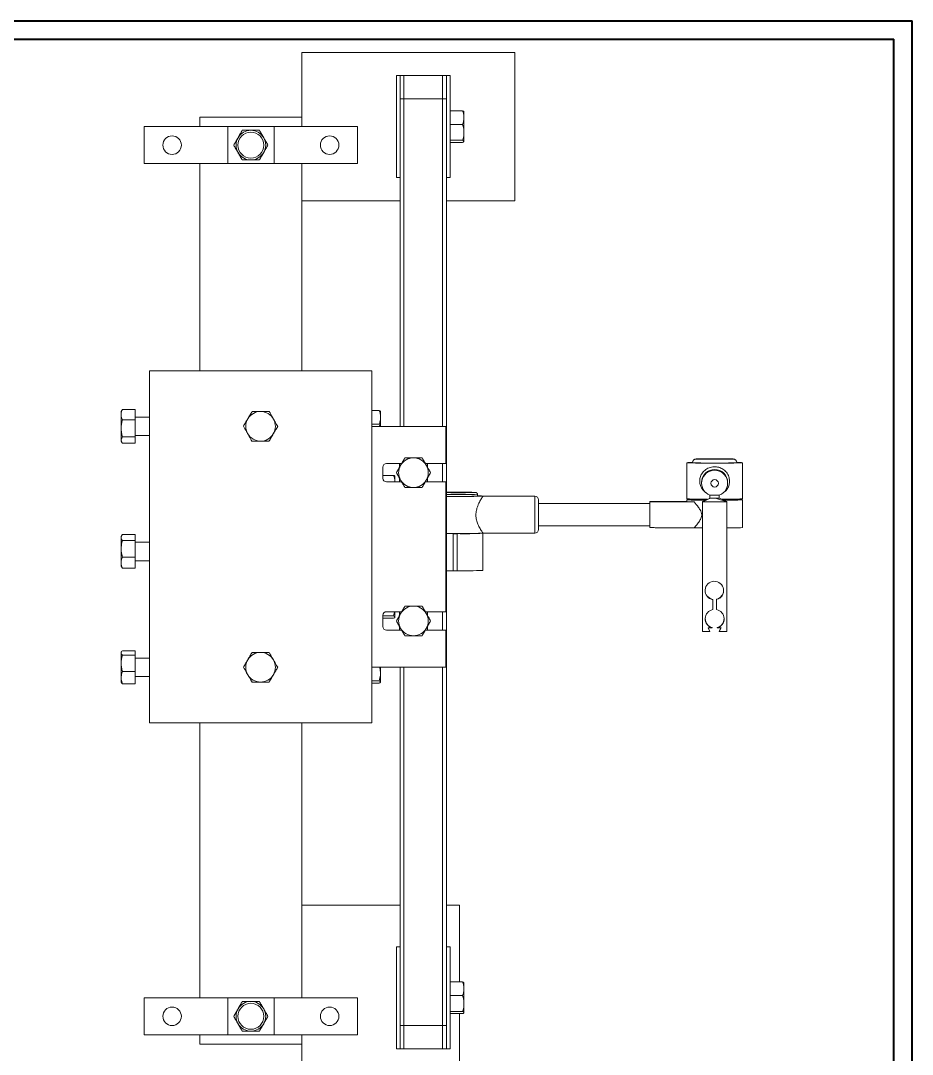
# Model space of a CAD drawing. Header units: millimetres. Extents: x 0 to 119, y 0 to 84.
# Drawn here: x 70.8 to 118.9, y 28.4 to 84.1 of the extents above; entities that cross this region are included whole.
import ezdxf

# ---------------------------------------------------------------- set-up
doc = ezdxf.new("R2010")
doc.units = ezdxf.units.MM

msp = doc.modelspace()

# ---------------------------------------------------------------- linework, layer by layer
at = {"color": 7, "linetype": 'Continuous', "lineweight": 40}
for p, q in [((0.008, 84.121), (118.908, 84.121)), ((118.908, 0.021), (118.908, 84.121)), ((2.508, 83.121), (117.908, 83.121)), ((117.908, 1.021), (117.908, 83.121))]:
    msp.add_line(p, q, dxfattribs=at)
at = {"color": 7, "linetype": 'Continuous', "lineweight": 15}
for p, q in [((85.965, 78.407), (85.965, 82.407)), ((97.465, 82.407), (85.965, 82.407)), ((97.465, 74.407), (97.465, 82.407)), ((91.065, 75.657), (91.065, 81.157)), ((91.265, 81.157), (91.065, 81.157)), ((91.265, 79.907), (91.265, 81.157)), ((91.465, 81.157), (91.265, 81.157)), ((93.565, 81.157), (91.465, 81.157)), ((93.765, 81.157), (93.565, 81.157)), ((93.965, 81.157), (93.765, 81.157)), ((93.765, 79.907), (93.765, 81.157)), ((93.965, 75.657), (93.965, 81.157)), ((91.265, 79.907), (91.265, 62.236)), ((91.265, 79.907), (91.465, 79.907)), ((91.465, 79.907), (93.565, 79.907)), ((93.565, 79.907), (93.765, 79.907)), ((93.765, 79.907), (93.765, 29.907)), ((93.965, 79.261), (94.643, 79.261)), ((94.715, 78.894), (94.715, 79.207)), ((80.465, 78.907), (85.965, 78.907)), ((80.465, 78.407), (80.465, 78.907)), ((85.965, 78.907), (85.965, 78.407)), ((94.715, 78.894), (94.715, 78.101)), ((77.465, 78.407), (77.465, 76.407)), ((77.465, 78.407), (81.965, 78.407)), ((81.965, 78.407), (81.965, 76.407)), ((81.965, 78.407), (84.465, 78.407)), ((84.465, 78.407), (84.465, 76.407)), ((84.465, 78.407), (88.965, 78.407)), ((88.965, 78.407), (88.965, 76.407)), ((93.965, 78.528), (94.643, 78.528)), ((94.715, 78.101), (94.715, 77.614)), ((93.965, 77.674), (94.643, 77.674)), ((93.965, 77.553), (94.643, 77.553)), ((77.465, 76.407), (81.965, 76.407)), ((80.465, 65.236), (80.465, 76.407)), ((81.965, 76.407), (84.465, 76.407)), ((84.465, 76.407), (88.965, 76.407)), ((85.965, 74.407), (85.965, 76.407)), ((85.965, 76.407), (85.965, 65.236)), ((91.265, 75.657), (91.065, 75.657)), ((93.965, 75.657), (93.765, 75.657)), ((91.265, 74.407), (85.965, 74.407)), ((97.465, 74.407), (93.765, 74.407)), ((77.74, 46.236), (77.74, 65.236)), ((77.74, 65.236), (89.74, 65.236)), ((89.74, 65.236), (89.74, 62.236)), ((76.251, 63.099), (76.215, 63.036)), ((76.215, 62.866), (76.215, 63.036)), ((76.286, 63.151), (76.258, 63.097)), ((76.965, 63.151), (76.286, 63.151)), ((76.965, 62.582), (76.965, 63.151)), ((89.74, 63.09), (90.143, 63.09)), ((90.215, 62.724), (90.215, 63.036)), ((76.215, 62.124), (76.215, 62.866)), ((76.965, 62.582), (76.286, 62.582)), ((77.74, 62.736), (76.965, 62.736)), ((76.965, 61.667), (76.965, 62.582)), ((90.215, 62.724), (90.215, 62.236)), ((76.215, 61.494), (76.215, 62.124)), ((89.74, 62.358), (90.143, 62.358)), ((89.74, 62.236), (89.74, 49.236)), ((89.74, 62.236), (93.74, 62.236)), ((93.74, 62.236), (93.74, 60.236)), ((76.215, 61.436), (76.215, 61.494)), ((76.215, 61.436), (76.251, 61.374)), ((76.965, 61.667), (76.286, 61.667)), ((76.965, 61.736), (77.74, 61.736)), ((76.965, 61.322), (76.965, 61.667)), ((76.965, 61.322), (76.286, 61.322)), ((90.54, 60.236), (91.355, 60.236)), ((91.24, 60.037), (91.24, 60.236)), ((92.625, 60.236), (93.74, 60.236)), ((92.74, 60.236), (92.74, 60.037)), ((106.74, 60.272), (106.74, 58.322)), ((109.74, 58.322), (109.74, 60.272)), ((90.34, 59.436), (90.34, 60.036)), ((90.34, 59.59), (90.918, 59.59)), ((91.355, 59.236), (90.54, 59.236)), ((90.99, 59.224), (90.99, 59.536)), ((91.24, 59.236), (91.24, 59.435)), ((93.74, 59.236), (92.625, 59.236)), ((92.74, 59.435), (92.74, 59.236)), ((93.74, 59.236), (93.74, 52.236)), ((107.54, 59.211), (107.54, 59.167)), ((108.94, 59.167), (108.94, 59.211)), ((95.44, 58.472), (95.44, 58.572)), ((98.54, 58.473), (95.74, 58.473)), ((98.74, 58.273), (98.74, 57.462)), ((104.74, 58.073), (98.74, 58.073)), ((104.797, 58.172), (104.74, 58.159)), ((104.74, 58.172), (104.74, 56.773)), ((106.74, 58.272), (106.74, 58.172)), ((106.84, 58.315), (106.84, 58.272)), ((107.59, 58.159), (107.996, 58.367)), ((107.59, 58.176), (107.664, 58.201)), ((107.59, 58.176), (107.59, 58.159)), ((107.59, 58.159), (108.89, 58.159)), ((107.59, 51.159), (107.59, 58.159)), ((107.99, 58.514), (107.99, 58.366)), ((108.89, 58.159), (108.295, 58.364)), ((108.49, 58.366), (108.49, 58.514)), ((108.89, 58.176), (108.755, 58.24)), ((108.89, 58.159), (108.89, 58.176)), ((108.89, 51.159), (108.89, 58.159)), ((109.64, 58.272), (109.64, 58.315)), ((109.74, 56.773), (109.74, 58.272)), ((98.74, 57.462), (98.74, 56.673)), ((76.244, 56.338), (76.215, 56.286)), ((76.965, 56.396), (76.286, 56.396)), ((76.965, 56.082), (76.965, 56.396)), ((94.34, 56.445), (94.14, 56.445)), ((94.14, 56.445), (94.14, 54.445)), ((94.34, 56.445), (94.34, 54.445)), ((95.74, 56.473), (98.54, 56.473)), ((95.74, 56.473), (95.74, 56.464)), ((95.74, 54.465), (95.74, 56.464)), ((98.74, 56.873), (104.74, 56.873)), ((104.74, 56.784), (104.789, 56.772)), ((76.215, 56.239), (76.215, 56.286)), ((76.215, 55.627), (76.215, 56.239)), ((76.965, 56.082), (76.286, 56.082)), ((76.965, 55.173), (76.965, 56.082)), ((77.74, 55.986), (76.965, 55.986)), ((76.215, 54.875), (76.215, 55.627)), ((76.215, 54.686), (76.215, 54.875)), ((76.215, 54.686), (76.244, 54.635)), ((76.965, 55.173), (76.286, 55.173)), ((76.965, 54.577), (76.965, 55.173)), ((76.965, 54.986), (77.74, 54.986)), ((76.246, 54.636), (76.286, 54.577)), ((76.965, 54.577), (76.286, 54.577)), ((94.34, 54.445), (94.14, 54.445)), ((108.14, 52.883), (108.14, 52.901)), ((108.14, 52.349), (108.14, 52.883)), ((108.344, 52.891), (108.344, 52.909)), ((108.344, 52.891), (108.344, 52.349)), ((90.34, 51.436), (90.34, 52.036)), ((90.34, 52.004), (90.918, 52.004)), ((90.34, 51.883), (90.918, 51.883)), ((90.54, 52.236), (91.355, 52.236)), ((90.967, 52.236), (90.918, 52.004)), ((90.99, 52.236), (90.99, 51.943)), ((91.24, 52.037), (91.24, 52.236)), ((92.625, 52.236), (93.74, 52.236)), ((92.74, 52.236), (92.74, 52.037)), ((91.24, 51.236), (91.24, 51.435)), ((92.74, 51.435), (92.74, 51.236)), ((107.89, 51.359), (107.99, 51.159)), ((108.101, 51.359), (107.89, 51.359)), ((107.99, 51.177), (107.899, 51.359)), ((108.101, 51.359), (108.101, 51.377)), ((108.382, 51.377), (108.382, 51.359)), ((108.59, 51.359), (108.382, 51.359)), ((108.49, 51.159), (108.59, 51.359)), ((108.581, 51.359), (108.49, 51.177)), ((91.355, 51.236), (90.54, 51.236)), ((93.74, 51.236), (92.625, 51.236)), ((93.74, 51.236), (93.74, 49.236)), ((107.99, 51.159), (107.59, 51.159)), ((107.99, 51.159), (107.99, 51.177)), ((108.49, 51.177), (108.49, 51.159)), ((108.89, 51.159), (108.49, 51.159)), ((76.231, 50.065), (76.215, 50.036)), ((76.215, 50.01), (76.215, 50.036)), ((76.215, 49.446), (76.215, 50.01)), ((76.965, 50.128), (76.286, 50.128)), ((76.965, 49.892), (76.286, 49.892)), ((76.965, 49.892), (76.965, 50.128)), ((76.965, 49.001), (76.965, 49.892)), ((77.74, 49.736), (76.965, 49.736)), ((76.215, 48.673), (76.215, 49.446)), ((89.74, 49.236), (93.74, 49.236)), ((89.74, 49.236), (89.74, 46.236)), ((90.175, 49.236), (90.215, 48.931)), ((90.215, 49.236), (90.215, 48.931)), ((91.265, 49.236), (91.265, 29.907)), ((76.215, 48.436), (76.215, 48.673)), ((76.965, 49.001), (76.286, 49.001)), ((76.965, 48.345), (76.965, 49.001)), ((76.965, 48.736), (77.74, 48.736)), ((90.215, 48.931), (90.215, 48.443)), ((76.215, 48.436), (76.231, 48.408)), ((76.965, 48.345), (76.286, 48.345)), ((89.74, 48.504), (90.143, 48.504)), ((89.74, 48.383), (90.143, 48.383)), ((89.74, 46.236), (77.74, 46.236)), ((80.465, 31.407), (80.465, 46.236)), ((85.965, 46.236), (85.965, 31.407)), ((85.965, 31.407), (85.965, 36.407)), ((85.965, 36.407), (91.265, 36.407)), ((93.765, 36.407), (94.465, 36.407)), ((94.465, 36.407), (94.465, 32.261)), ((91.065, 28.657), (91.065, 34.157)), ((91.265, 34.157), (91.065, 34.157)), ((93.965, 34.157), (93.765, 34.157)), ((93.965, 28.657), (93.965, 34.157)), ((93.965, 32.261), (94.643, 32.261)), ((94.715, 31.894), (94.715, 32.207)), ((94.715, 31.894), (94.715, 31.101)), ((77.465, 31.407), (77.465, 29.407)), ((77.465, 31.407), (81.965, 31.407)), ((81.965, 31.407), (81.965, 29.407)), ((81.965, 31.407), (84.465, 31.407)), ((84.465, 31.407), (84.465, 29.407)), ((84.465, 31.407), (88.965, 31.407)), ((88.965, 31.407), (88.965, 29.407)), ((93.965, 31.528), (94.643, 31.528)), ((93.965, 30.674), (94.643, 30.674)), ((94.715, 31.101), (94.715, 30.614)), ((93.965, 30.553), (94.643, 30.553)), ((94.465, 30.553), (94.465, 26.407)), ((91.265, 29.907), (91.465, 29.907)), ((91.265, 28.657), (91.265, 29.907)), ((91.465, 29.907), (93.565, 29.907)), ((93.565, 29.907), (93.765, 29.907)), ((93.765, 28.657), (93.765, 29.907)), ((77.465, 29.407), (81.965, 29.407)), ((80.465, 28.907), (80.465, 29.407)), ((81.965, 29.407), (84.465, 29.407)), ((84.465, 29.407), (88.965, 29.407)), ((85.965, 26.407), (85.965, 29.407)), ((85.965, 29.407), (85.965, 28.907)), ((85.965, 28.907), (80.465, 28.907)), ((91.265, 28.657), (91.065, 28.657)), ((91.465, 28.657), (91.265, 28.657)), ((93.565, 28.657), (91.465, 28.657)), ((93.765, 28.657), (93.565, 28.657)), ((93.965, 28.657), (93.765, 28.657))]:
    msp.add_line(p, q, dxfattribs=at)
at = {"color": 8, "linetype": 'Continuous', "lineweight": 15}
for p, q in [((91.465, 79.907), (91.465, 81.157)), ((93.565, 79.907), (93.565, 81.157)), ((91.465, 79.907), (91.465, 62.236)), ((93.565, 79.907), (93.565, 62.236)), ((93.565, 60.236), (93.565, 59.236)), ((98.54, 57.459), (98.54, 58.473)), ((98.54, 56.473), (98.54, 57.459)), ((93.565, 52.236), (93.565, 51.236)), ((91.465, 49.236), (91.465, 29.907)), ((93.565, 49.236), (93.565, 29.907)), ((91.465, 28.657), (91.465, 29.907)), ((93.565, 28.657), (93.565, 29.907))]:
    msp.add_line(p, q, dxfattribs=at)
at = {"color": 7, "linetype": 'Continuous', "lineweight": 15, "flags": 128}
for points in [[(107.03, 60.284), (106.981, 60.283), (106.871, 60.281), (106.793, 60.278), (106.75, 60.275), (106.741, 60.271), (106.767, 60.268), (106.828, 60.265), (106.922, 60.262), (107.047, 60.26), (107.199, 60.257), (107.377, 60.255), (107.574, 60.254), (107.787, 60.253), (108.011, 60.252), (108.24, 60.252)], [(108.24, 60.252), (108.469, 60.252), (108.692, 60.253), (108.905, 60.254), (109.103, 60.255), (109.28, 60.257), (109.433, 60.26), (109.557, 60.262), (109.651, 60.265), (109.712, 60.268), (109.739, 60.271), (109.73, 60.275), (109.686, 60.278), (109.608, 60.281), (109.499, 60.283), (109.447, 60.284)], [(107.762, 58.253), (107.679, 58.253), (107.473, 58.255), (107.285, 58.257), (107.12, 58.259), (106.981, 58.261), (106.871, 58.264), (106.793, 58.267), (106.75, 58.27), (106.741, 58.273), (106.767, 58.276), (106.828, 58.279), (106.84, 58.28)], [(107.99, 58.367), (107.99, 58.367), (107.996, 58.367)], [(109.64, 58.28), (109.651, 58.279), (109.712, 58.276), (109.739, 58.273), (109.73, 58.27), (109.686, 58.267), (109.608, 58.264), (109.499, 58.261), (109.359, 58.259), (109.194, 58.257), (109.006, 58.255), (108.8, 58.253), (108.727, 58.253)], [(94.14, 56.445), (93.897, 56.446), (93.765, 56.446)], [(94.14, 54.445), (93.897, 54.446), (93.765, 54.446)]]:
    msp.add_lwpolyline(points, dxfattribs=at)
at = {"color": 8, "linetype": 'Continuous', "lineweight": 15, "flags": 128}
for points in [[(107.248, 60.474), (107.241, 60.472), (107.241, 60.472)], [(109.237, 60.471), (109.239, 60.472), (109.229, 60.474), (109.228, 60.474)], [(95.339, 58.672), (95.339, 58.673), (95.336, 58.674)]]:
    msp.add_lwpolyline(points, dxfattribs=at)
at = {"color": 7, "linetype": 'Continuous', "lineweight": 15}
for centre, radius in [((83.215, 77.407), 0.7), ((78.965, 77.407), 0.5), ((87.465, 77.407), 0.5), ((108.24, 59.161), 0.2), ((78.965, 30.407), 0.5), ((83.215, 30.407), 0.7), ((87.465, 30.407), 0.5)]:
    msp.add_circle(centre, radius, dxfattribs=at)
for centre, radius, start, end in [((83.215, 77.407), 0.8, 90, 150), ((83.215, 77.407), 0.8, 30, 90), ((83.215, 77.407), 0.8, 150, 210), ((83.215, 77.407), 0.8, 330, 30), ((83.215, 77.407), 0.8, 210, 270), ((83.215, 77.407), 0.8, 270, 330), ((83.74, 62.236), 0.8, 89.2691, 149.2691), ((83.74, 62.236), 0.8, 29.2691, 89.2691), ((83.74, 62.236), 0.8, 149.2691, 209.2691), ((83.74, 62.236), 0.8, 329.2691, 29.2691), ((83.74, 62.236), 0.8, 209.2691, 269.2691), ((83.74, 62.236), 0.8, 269.2691, 329.2691), ((90.54, 60.036), 0.2, 90, 180), ((91.99, 59.736), 0.8, 90, 150), ((91.99, 59.736), 0.8, 30, 90), ((107.952, 83.112), 22.858, 267.7124, 270.7209), ((108.006, 80.98), 20.523, 267.8626, 270.6511), ((108.243, 25.661), 34.828, 88.3794, 91.6371), ((108.47, 81.59), 21.133, 269.3766, 272.0812), ((108.552, 81.31), 21.056, 269.1503, 272.4163), ((91.99, 59.736), 0.8, 150, 210), ((91.99, 59.736), 0.8, 330, 30), ((108.24, 59.211), 0.7, 89.9969, 179.9977), ((108.24, 59.168), 0.7, 290.9257, 249.0743), ((108.24, 59.211), 0.7, 0.0031, 90.0023), ((90.54, 59.436), 0.2, 180, 270), ((91.99, 59.736), 0.8, 210, 270), ((91.99, 59.736), 0.8, 270, 330), ((94.255, 21.248), 37.441, 88.3445, 90.7501), ((94.228, 131.34), 72.683, 269.63492, 270.00937), ((94.53, 78.092), 19.437, 269.1443, 272.3867), ((94.362, 98.063), 39.615, 269.1359, 271.9928), ((94.229, 138.812), 80.356, 269.66901, 270.0077), ((94.552, 79.509), 21.055, 269.1502, 272.4164), ((95.435, 54.698), 3.787, 85.379, 89.9234), ((98.54, 58.273), 0.2, 0, 90), ((107.626, 76.765), 18.464, 267.247, 270.7231), ((107.077, 62.157), 3.999, 265.1667, 270.7974), ((107.598, 73.448), 15.195, 267.1392, 270.6323), ((108.22, 66.989), 8.626, 268.5125, 270.4986), ((108.854, 76.733), 18.432, 269.2801, 272.7537), ((108.915, 71.851), 13.598, 269.195, 273.053), ((94.354, 96.898), 40.449, 269.1653, 271.9633), ((94.704, 81.007), 24.564, 269.1502, 272.4164), ((98.54, 56.673), 0.2, 270, 0), ((107.946, 114.34), 57.587, 269.19, 269.64512), ((109.054, 68.755), 12.002, 269.2159, 273.2755), ((94.704, 79.007), 24.564, 269.1502, 272.4164), ((108.224, 53.376), 0.5, 283.8867, 260.3279), ((108.224, 53.394), 0.5, 180.0018, 260.3319), ((108.224, 53.394), 0.5, 283.8833, 359.998), ((91.99, 51.736), 0.8, 90, 150), ((91.99, 51.736), 0.8, 30, 90), ((90.54, 52.036), 0.2, 90, 180), ((91.99, 51.736), 0.8, 150, 210), ((91.99, 51.736), 0.8, 330, 30), ((108.242, 51.849), 0.51, 101.5326, 253.9871), ((108.242, 51.867), 0.51, 180.0015, 253.9867), ((108.242, 51.849), 0.51, 286.0129, 78.4674), ((108.242, 51.867), 0.51, 286.0135, 359.9982), ((90.54, 51.436), 0.2, 180, 270), ((91.99, 51.736), 0.8, 210, 270), ((91.99, 51.736), 0.8, 270, 330), ((83.74, 49.236), 0.8, 150, 210), ((83.74, 49.236), 0.8, 90, 150), ((83.74, 49.236), 0.8, 30, 90), ((83.74, 49.236), 0.8, 330, 30), ((83.74, 49.236), 0.8, 210, 270), ((83.74, 49.236), 0.8, 270, 330), ((83.215, 30.407), 0.8, 150, 210), ((83.215, 30.407), 0.8, 90, 150), ((83.215, 30.407), 0.8, 30, 90), ((83.215, 30.407), 0.8, 330, 30), ((83.215, 30.407), 0.8, 210, 270), ((83.215, 30.407), 0.8, 270, 330)]:
    msp.add_arc(centre, radius, start, end, dxfattribs=at)
at = {"color": 8, "linetype": 'Continuous', "lineweight": 15}
for centre, radius, start, end in [((94.229, 138.912), 80.356, 269.66901, 270.0077), ((94.527, 81.429), 22.875, 269.2798, 272.2861)]:
    msp.add_arc(centre, radius, start, end, dxfattribs=at)
at = {"color": 7, "linetype": 'Continuous', "lineweight": 15}
for points, knots in [([(94.643, 79.261), (94.663, 79.201), (94.704, 79.081), (94.711, 78.957), (94.715, 78.894)], [0, 0, 0, 0, 0.495458, 1, 1, 1, 1]), ([(94.715, 79.2), (94.715, 79.201), (94.714, 79.212), (94.698, 79.233), (94.662, 79.251), (94.643, 79.261)], [0, 0, 0, 0, 0.070086, 0.530782, 1, 1, 1, 1]), ([(94.715, 78.894), (94.715, 78.886), (94.714, 78.82), (94.698, 78.696), (94.662, 78.585), (94.643, 78.528)], [0, 0, 0, 0, 0.070086, 0.530782, 1, 1, 1, 1]), ([(82.753, 78.207), (82.715, 78.142), (82.64, 78.011), (82.561, 77.875), (82.522, 77.807)], [0, 0, 0, 0, 0.495458, 1, 1, 1, 1]), ([(83.215, 78.207), (83.173, 78.207), (83.016, 78.207), (82.864, 78.207), (82.753, 78.207)], [0, 0, 0, 0, 0.268631, 1, 1, 1, 1]), ([(83.677, 78.207), (83.638, 78.207), (83.487, 78.207), (83.331, 78.207), (83.215, 78.207)], [0, 0, 0, 0, 0.2575476, 1, 1, 1, 1]), ([(83.908, 77.807), (83.902, 77.816), (83.861, 77.888), (83.782, 78.024), (83.712, 78.145), (83.677, 78.207)], [0, 0, 0, 0, 0.070086, 0.530782, 1, 1, 1, 1]), ([(94.643, 78.528), (94.654, 78.492), (94.696, 78.353), (94.707, 78.209), (94.715, 78.101)], [0, 0, 0, 0, 0.257548, 1, 1, 1, 1]), ([(94.715, 78.101), (94.714, 78.063), (94.71, 77.918), (94.671, 77.777), (94.643, 77.674)], [0, 0, 0, 0, 0.268631, 1, 1, 1, 1]), ([(82.522, 77.807), (82.516, 77.797), (82.475, 77.726), (82.397, 77.59), (82.326, 77.468), (82.291, 77.407)], [0, 0, 0, 0, 0.070086, 0.530782, 1, 1, 1, 1]), ([(84.138, 77.407), (84.101, 77.472), (84.025, 77.603), (83.947, 77.738), (83.908, 77.807)], [0, 0, 0, 0, 0.495458, 1, 1, 1, 1]), ([(94.643, 77.674), (94.663, 77.665), (94.704, 77.645), (94.711, 77.624), (94.715, 77.614)], [0, 0, 0, 0, 0.495458, 1, 1, 1, 1]), ([(94.715, 77.614), (94.715, 77.612), (94.714, 77.601), (94.698, 77.581), (94.662, 77.562), (94.643, 77.553)], [0, 0, 0, 0, 0.070086, 0.530782, 1, 1, 1, 1]), ([(82.291, 77.407), (82.328, 77.342), (82.404, 77.211), (82.482, 77.075), (82.522, 77.007)], [0, 0, 0, 0, 0.495458, 1, 1, 1, 1]), ([(82.522, 77.007), (82.527, 76.997), (82.569, 76.926), (82.647, 76.79), (82.717, 76.668), (82.753, 76.607)], [0, 0, 0, 0, 0.070086, 0.530782, 1, 1, 1, 1]), ([(83.677, 76.607), (83.714, 76.672), (83.79, 76.803), (83.868, 76.938), (83.908, 77.007)], [0, 0, 0, 0, 0.495458, 1, 1, 1, 1]), ([(83.908, 77.007), (83.913, 77.016), (83.954, 77.088), (84.033, 77.224), (84.103, 77.345), (84.138, 77.407)], [0, 0, 0, 0, 0.070086, 0.530782, 1, 1, 1, 1]), ([(82.753, 76.607), (82.864, 76.607), (83.016, 76.607), (83.173, 76.607), (83.215, 76.607)], [0, 0, 0, 0, 0.7313694, 1, 1, 1, 1]), ([(83.215, 76.607), (83.331, 76.607), (83.487, 76.607), (83.638, 76.607), (83.677, 76.607)], [0, 0, 0, 0, 0.742452, 1, 1, 1, 1]), ([(76.215, 62.866), (76.215, 62.873), (76.215, 62.924), (76.231, 63.021), (76.268, 63.107), (76.286, 63.151)], [0, 0, 0, 0, 0.070086, 0.530782, 1, 1, 1, 1]), ([(83.288, 63.042), (83.25, 62.978), (83.172, 62.848), (83.092, 62.713), (83.052, 62.645)], [0, 0, 0, 0, 0.495458, 1, 1, 1, 1]), ([(83.75, 63.036), (83.739, 63.036), (83.656, 63.038), (83.5, 63.04), (83.359, 63.041), (83.288, 63.042)], [0, 0, 0, 0, 0.070086, 0.530782, 1, 1, 1, 1]), ([(84.212, 63.03), (84.137, 63.031), (83.985, 63.033), (83.829, 63.035), (83.75, 63.036)], [0, 0, 0, 0, 0.495458, 1, 1, 1, 1]), ([(84.438, 62.628), (84.417, 62.664), (84.341, 62.801), (84.266, 62.933), (84.212, 63.03)], [0, 0, 0, 0, 0.268631, 1, 1, 1, 1]), ([(90.143, 63.09), (90.163, 63.031), (90.204, 62.911), (90.211, 62.787), (90.215, 62.724)], [0, 0, 0, 0, 0.495458, 1, 1, 1, 1]), ([(90.215, 63.029), (90.215, 63.031), (90.214, 63.042), (90.198, 63.062), (90.162, 63.081), (90.143, 63.09)], [0, 0, 0, 0, 0.070086, 0.530782, 1, 1, 1, 1]), ([(76.286, 62.582), (76.266, 62.628), (76.226, 62.721), (76.218, 62.818), (76.215, 62.866)], [0, 0, 0, 0, 0.495458, 1, 1, 1, 1]), ([(76.215, 62.124), (76.215, 62.135), (76.215, 62.217), (76.231, 62.372), (76.268, 62.511), (76.286, 62.582)], [0, 0, 0, 0, 0.070086, 0.530782, 1, 1, 1, 1]), ([(83.052, 62.645), (83.046, 62.636), (83.004, 62.565), (82.924, 62.43), (82.852, 62.309), (82.816, 62.248)], [0, 0, 0, 0, 0.070086, 0.530782, 1, 1, 1, 1]), ([(84.663, 62.225), (84.644, 62.258), (84.571, 62.39), (84.494, 62.526), (84.438, 62.628)], [0, 0, 0, 0, 0.2575476, 1, 1, 1, 1]), ([(90.215, 62.724), (90.215, 62.715), (90.214, 62.65), (90.198, 62.526), (90.162, 62.414), (90.143, 62.358)], [0, 0, 0, 0, 0.070086, 0.530782, 1, 1, 1, 1]), ([(76.286, 61.667), (76.266, 61.741), (76.226, 61.891), (76.218, 62.046), (76.215, 62.124)], [0, 0, 0, 0, 0.495458, 1, 1, 1, 1]), ([(82.816, 62.248), (82.87, 62.151), (82.945, 62.018), (83.021, 61.882), (83.042, 61.845)], [0, 0, 0, 0, 0.731369, 1, 1, 1, 1]), ([(84.427, 61.828), (84.433, 61.837), (84.475, 61.908), (84.555, 62.043), (84.627, 62.164), (84.663, 62.225)], [0, 0, 0, 0, 0.070086, 0.530782, 1, 1, 1, 1]), ([(90.143, 62.358), (90.156, 62.322), (90.17, 62.282), (90.175, 62.241), (90.175, 62.236)], [0, 0, 0, 0, 0.891044, 1, 1, 1, 1]), ([(76.215, 61.494), (76.216, 61.51), (76.22, 61.568), (76.258, 61.625), (76.286, 61.667)], [0, 0, 0, 0, 0.268631, 1, 1, 1, 1]), ([(76.286, 61.322), (76.275, 61.336), (76.233, 61.393), (76.223, 61.451), (76.215, 61.494)], [0, 0, 0, 0, 0.2575476, 1, 1, 1, 1]), ([(83.042, 61.845), (83.099, 61.744), (83.175, 61.608), (83.249, 61.476), (83.268, 61.442)], [0, 0, 0, 0, 0.742452, 1, 1, 1, 1]), ([(83.268, 61.442), (83.343, 61.441), (83.494, 61.439), (83.651, 61.437), (83.729, 61.436)], [0, 0, 0, 0, 0.495458, 1, 1, 1, 1]), ([(83.729, 61.436), (83.74, 61.436), (83.823, 61.435), (83.98, 61.433), (84.12, 61.431), (84.191, 61.431)], [0, 0, 0, 0, 0.070086, 0.530782, 1, 1, 1, 1]), ([(84.191, 61.431), (84.23, 61.495), (84.307, 61.625), (84.387, 61.76), (84.427, 61.828)], [0, 0, 0, 0, 0.495458, 1, 1, 1, 1]), ([(91.528, 60.536), (91.49, 60.471), (91.415, 60.34), (91.336, 60.205), (91.297, 60.136)], [0, 0, 0, 0, 0.495458, 1, 1, 1, 1]), ([(91.99, 60.536), (91.948, 60.536), (91.791, 60.536), (91.639, 60.536), (91.528, 60.536)], [0, 0, 0, 0, 0.268631, 1, 1, 1, 1]), ([(92.452, 60.536), (92.413, 60.536), (92.262, 60.536), (92.106, 60.536), (91.99, 60.536)], [0, 0, 0, 0, 0.257548, 1, 1, 1, 1]), ([(92.683, 60.136), (92.677, 60.146), (92.636, 60.218), (92.557, 60.353), (92.487, 60.475), (92.452, 60.536)], [0, 0, 0, 0, 0.070086, 0.530782, 1, 1, 1, 1]), ([(107.225, 60.473), (107.22, 60.472), (107.212, 60.471), (107.186, 60.466), (107.153, 60.454), (107.11, 60.429), (107.069, 60.383), (107.042, 60.328), (107.043, 60.289), (107.043, 60.273)], [0, 0, 0, 0, 0.170455, 0.253312, 0.35081, 0.500969, 0.671533, 0.866756, 1, 1, 1, 1]), ([(109.437, 60.271), (109.438, 60.278), (109.442, 60.308), (109.424, 60.357), (109.392, 60.405), (109.356, 60.437), (109.322, 60.456), (109.295, 60.465), (109.277, 60.469), (109.262, 60.472), (109.253, 60.473), (109.247, 60.473), (109.246, 60.473)], [0, 0, 0, 0, 0.053416, 0.238055, 0.385456, 0.509953, 0.614975, 0.697649, 0.762242, 0.835501, 0.96334, 1, 1, 1, 1]), ([(91.297, 60.136), (91.291, 60.127), (91.25, 60.055), (91.172, 59.92), (91.101, 59.798), (91.066, 59.736)], [0, 0, 0, 0, 0.070086, 0.530782, 1, 1, 1, 1]), ([(91.066, 59.736), (91.103, 59.671), (91.179, 59.54), (91.257, 59.405), (91.297, 59.336)], [0, 0, 0, 0, 0.495458, 1, 1, 1, 1]), ([(92.913, 59.736), (92.876, 59.801), (92.8, 59.932), (92.722, 60.068), (92.683, 60.136)], [0, 0, 0, 0, 0.495458, 1, 1, 1, 1]), ([(92.683, 59.336), (92.688, 59.346), (92.729, 59.418), (92.808, 59.553), (92.878, 59.675), (92.913, 59.736)], [0, 0, 0, 0, 0.070086, 0.530782, 1, 1, 1, 1]), ([(107.75, 58.669), (107.698, 58.711), (107.572, 58.812), (107.464, 59.026), (107.422, 59.267), (107.452, 59.486), (107.544, 59.691), (107.702, 59.875), (107.932, 60.014), (108.204, 60.069), (108.465, 60.037), (108.696, 59.934), (108.889, 59.762), (109.018, 59.541), (109.037, 59.373), (109.046, 59.3)], [0, 0, 0, 0, 0.064326, 0.153668, 0.221026, 0.288485, 0.355456, 0.432712, 0.521263, 0.607693, 0.685236, 0.761242, 0.843622, 0.93294, 1, 1, 1, 1]), ([(90.918, 59.59), (90.938, 59.531), (90.979, 59.411), (90.986, 59.287), (90.99, 59.224)], [0, 0, 0, 0, 0.495458, 1, 1, 1, 1]), ([(90.99, 59.529), (90.99, 59.531), (90.989, 59.542), (90.973, 59.562), (90.937, 59.581), (90.918, 59.59)], [0, 0, 0, 0, 0.070086, 0.530782, 1, 1, 1, 1]), ([(91.297, 59.336), (91.302, 59.327), (91.344, 59.255), (91.422, 59.12), (91.492, 58.998), (91.528, 58.936)], [0, 0, 0, 0, 0.070086, 0.530782, 1, 1, 1, 1]), ([(92.452, 58.936), (92.489, 59.001), (92.565, 59.132), (92.643, 59.268), (92.683, 59.336)], [0, 0, 0, 0, 0.495458, 1, 1, 1, 1]), ([(109.046, 59.3), (109.041, 59.225), (109.032, 59.074), (108.931, 58.867), (108.825, 58.722), (108.734, 58.671), (108.714, 58.66)], [0, 0, 0, 0, 0.2920458, 0.5829758, 0.9090042, 1, 1, 1, 1]), ([(91.528, 58.936), (91.639, 58.936), (91.791, 58.936), (91.948, 58.936), (91.99, 58.936)], [0, 0, 0, 0, 0.731369, 1, 1, 1, 1]), ([(91.99, 58.936), (92.106, 58.936), (92.262, 58.936), (92.413, 58.936), (92.452, 58.936)], [0, 0, 0, 0, 0.742452, 1, 1, 1, 1]), ([(95.439, 58.571), (95.439, 58.574), (95.441, 58.588), (95.433, 58.613), (95.417, 58.638), (95.399, 58.654), (95.382, 58.664), (95.369, 58.668), (95.36, 58.671), (95.357, 58.671), (95.355, 58.672)], [0, 0, 0, 0, 0.044342, 0.249206, 0.412365, 0.551351, 0.670434, 0.772054, 0.881408, 1, 1, 1, 1]), ([(95.74, 58.472), (95.734, 58.462), (95.722, 58.442), (95.634, 58.301), (95.537, 58.127), (95.454, 57.942), (95.39, 57.753), (95.348, 57.514), (95.368, 57.246), (95.445, 56.993), (95.536, 56.801), (95.616, 56.66), (95.685, 56.549), (95.733, 56.48), (95.738, 56.475), (95.74, 56.473)], [0, 0, 0, 0, 0.092513, 0.18471, 0.284846, 0.34206, 0.401066, 0.483305, 0.565804, 0.644826, 0.74, 0.797124, 0.855981, 0.948823, 1, 1, 1, 1]), ([(104.74, 58.172), (104.74, 58.172), (104.74, 58.173), (104.748, 58.173), (104.79, 58.174), (104.906, 58.176), (105.094, 58.177), (105.41, 58.179), (105.809, 58.181), (106.28, 58.183), (106.591, 58.184), (106.74, 58.185)], [0, 0, 0, 0, 0.00105, 0.021851, 0.0512, 0.108221, 0.223093, 0.33854, 0.56557, 0.792702, 1, 1, 1, 1]), ([(107.132, 58.159), (107.05, 58.159), (106.742, 58.16), (106.211, 58.162), (105.671, 58.165), (105.268, 58.167), (105.026, 58.168), (104.861, 58.17), (104.779, 58.171), (104.745, 58.172), (104.741, 58.172), (104.74, 58.172)], [0, 0, 0, 0, 0.097069, 0.362789, 0.628693, 0.739831, 0.851388, 0.930488, 0.956781, 0.983304, 1, 1, 1, 1]), ([(107.132, 58.159), (107.213, 58.063), (107.335, 57.917), (107.48, 57.701), (107.541, 57.55), (107.551, 57.422), (107.514, 57.274), (107.415, 57.107), (107.276, 56.924), (107.18, 56.814), (107.132, 56.759)], [0, 0, 0, 0, 0.242663, 0.371163, 0.453201, 0.517599, 0.581913, 0.706198, 0.853029, 1, 1, 1, 1]), ([(107.99, 58.368), (107.944, 58.344), (107.888, 58.315), (107.81, 58.275), (107.778, 58.259), (107.754, 58.247), (107.737, 58.238), (107.721, 58.23), (107.699, 58.219), (107.672, 58.205), (107.655, 58.197), (107.646, 58.194), (107.647, 58.194), (107.648, 58.195)], [0, 0, 0, 0, 0.281293, 0.343875, 0.399635, 0.425085, 0.449698, 0.474736, 0.501799, 0.567805, 0.709134, 0.896396, 1, 1, 1, 1]), ([(107.99, 58.514), (107.992, 58.514), (107.998, 58.514), (108.04, 58.519), (108.103, 58.525), (108.182, 58.531), (108.267, 58.532), (108.349, 58.528), (108.418, 58.521), (108.468, 58.515), (108.488, 58.513), (108.489, 58.514), (108.49, 58.514)], [0, 0, 0, 0, 0.106417, 0.212831, 0.319991, 0.42788, 0.53482, 0.640407, 0.746669, 0.854372, 0.961981, 1, 1, 1, 1]), ([(108.49, 58.368), (108.486, 58.367), (108.478, 58.366), (108.421, 58.365), (108.354, 58.364), (108.308, 58.364), (108.295, 58.364)], [0, 0, 0, 0, 0.2910272, 0.5820543, 0.8730815, 1, 1, 1, 1]), ([(108.755, 58.24), (108.729, 58.253), (108.681, 58.275), (108.585, 58.321), (108.521, 58.353), (108.49, 58.368)], [0, 0, 0, 0, 0.386952, 0.705777, 1, 1, 1, 1]), ([(76.215, 56.239), (76.215, 56.243), (76.215, 56.271), (76.231, 56.324), (76.268, 56.372), (76.286, 56.396)], [0, 0, 0, 0, 0.070086, 0.530782, 1, 1, 1, 1]), ([(104.74, 56.773), (104.74, 56.773), (104.74, 56.772), (104.747, 56.772), (104.789, 56.771), (104.902, 56.77), (105.086, 56.768), (105.394, 56.766), (105.785, 56.764), (106.39, 56.762), (106.841, 56.76), (107.132, 56.759)], [0, 0, 0, 0, 0.000541, 0.01816, 0.042784, 0.090344, 0.185272, 0.280676, 0.468278, 0.655966, 1, 1, 1, 1]), ([(76.286, 56.082), (76.266, 56.107), (76.226, 56.159), (76.218, 56.212), (76.215, 56.239)], [0, 0, 0, 0, 0.495458, 1, 1, 1, 1]), ([(76.215, 55.627), (76.223, 55.742), (76.233, 55.896), (76.275, 56.044), (76.286, 56.082)], [0, 0, 0, 0, 0.7424524, 1, 1, 1, 1]), ([(76.286, 55.173), (76.258, 55.282), (76.22, 55.432), (76.216, 55.586), (76.215, 55.627)], [0, 0, 0, 0, 0.731369, 1, 1, 1, 1]), ([(76.215, 54.875), (76.215, 54.882), (76.215, 54.935), (76.231, 55.036), (76.268, 55.127), (76.286, 55.173)], [0, 0, 0, 0, 0.070086, 0.530782, 1, 1, 1, 1]), ([(76.286, 54.577), (76.266, 54.625), (76.226, 54.723), (76.218, 54.824), (76.215, 54.875)], [0, 0, 0, 0, 0.495458, 1, 1, 1, 1]), ([(91.528, 52.536), (91.49, 52.471), (91.415, 52.34), (91.336, 52.205), (91.297, 52.136)], [0, 0, 0, 0, 0.495458, 1, 1, 1, 1]), ([(91.99, 52.536), (91.948, 52.536), (91.791, 52.536), (91.639, 52.536), (91.528, 52.536)], [0, 0, 0, 0, 0.268631, 1, 1, 1, 1]), ([(92.452, 52.536), (92.413, 52.536), (92.262, 52.536), (92.106, 52.536), (91.99, 52.536)], [0, 0, 0, 0, 0.257548, 1, 1, 1, 1]), ([(92.683, 52.136), (92.677, 52.146), (92.636, 52.218), (92.557, 52.353), (92.487, 52.475), (92.452, 52.536)], [0, 0, 0, 0, 0.070086, 0.530782, 1, 1, 1, 1]), ([(90.918, 52.004), (90.938, 51.994), (90.979, 51.974), (90.986, 51.954), (90.99, 51.943)], [0, 0, 0, 0, 0.495458, 1, 1, 1, 1]), ([(90.99, 51.943), (90.99, 51.942), (90.989, 51.931), (90.973, 51.91), (90.937, 51.892), (90.918, 51.883)], [0, 0, 0, 0, 0.070086, 0.530782, 1, 1, 1, 1]), ([(91.297, 52.136), (91.291, 52.127), (91.25, 52.055), (91.172, 51.92), (91.101, 51.798), (91.066, 51.736)], [0, 0, 0, 0, 0.070086, 0.530782, 1, 1, 1, 1]), ([(92.913, 51.736), (92.876, 51.801), (92.8, 51.932), (92.722, 52.068), (92.683, 52.136)], [0, 0, 0, 0, 0.495458, 1, 1, 1, 1]), ([(91.066, 51.736), (91.103, 51.671), (91.179, 51.54), (91.257, 51.405), (91.297, 51.336)], [0, 0, 0, 0, 0.495458, 1, 1, 1, 1]), ([(91.297, 51.336), (91.302, 51.327), (91.344, 51.255), (91.422, 51.12), (91.492, 50.998), (91.528, 50.936)], [0, 0, 0, 0, 0.070086, 0.530782, 1, 1, 1, 1]), ([(92.452, 50.936), (92.489, 51.001), (92.565, 51.132), (92.643, 51.268), (92.683, 51.336)], [0, 0, 0, 0, 0.495458, 1, 1, 1, 1]), ([(92.683, 51.336), (92.688, 51.346), (92.729, 51.418), (92.808, 51.553), (92.878, 51.675), (92.913, 51.736)], [0, 0, 0, 0, 0.070086, 0.530782, 1, 1, 1, 1]), ([(91.528, 50.936), (91.639, 50.936), (91.791, 50.936), (91.948, 50.936), (91.99, 50.936)], [0, 0, 0, 0, 0.731369, 1, 1, 1, 1]), ([(91.99, 50.936), (92.106, 50.936), (92.262, 50.936), (92.413, 50.936), (92.452, 50.936)], [0, 0, 0, 0, 0.742452, 1, 1, 1, 1]), ([(76.215, 50.01), (76.215, 50.013), (76.215, 50.034), (76.231, 50.074), (76.268, 50.11), (76.286, 50.128)], [0, 0, 0, 0, 0.070086, 0.530782, 1, 1, 1, 1]), ([(76.286, 49.892), (76.266, 49.911), (76.226, 49.95), (76.218, 49.99), (76.215, 50.01)], [0, 0, 0, 0, 0.495458, 1, 1, 1, 1]), ([(76.215, 49.446), (76.215, 49.457), (76.215, 49.537), (76.231, 49.688), (76.268, 49.824), (76.286, 49.892)], [0, 0, 0, 0, 0.070086, 0.530782, 1, 1, 1, 1]), ([(83.047, 49.636), (83.041, 49.627), (83, 49.555), (82.922, 49.42), (82.851, 49.298), (82.816, 49.236)], [0, 0, 0, 0, 0.070086, 0.530782, 1, 1, 1, 1]), ([(83.278, 50.036), (83.24, 49.971), (83.165, 49.84), (83.086, 49.705), (83.047, 49.636)], [0, 0, 0, 0, 0.495458, 1, 1, 1, 1]), ([(83.74, 50.036), (83.729, 50.036), (83.646, 50.036), (83.49, 50.036), (83.349, 50.036), (83.278, 50.036)], [0, 0, 0, 0, 0.070086, 0.530782, 1, 1, 1, 1]), ([(84.202, 50.036), (84.127, 50.036), (83.975, 50.036), (83.819, 50.036), (83.74, 50.036)], [0, 0, 0, 0, 0.495458, 1, 1, 1, 1]), ([(84.433, 49.636), (84.412, 49.673), (84.333, 49.808), (84.257, 49.94), (84.202, 50.036)], [0, 0, 0, 0, 0.268631, 1, 1, 1, 1]), ([(84.663, 49.236), (84.644, 49.27), (84.569, 49.4), (84.491, 49.536), (84.433, 49.636)], [0, 0, 0, 0, 0.257548, 1, 1, 1, 1]), ([(76.286, 49.001), (76.266, 49.073), (76.226, 49.219), (76.218, 49.37), (76.215, 49.446)], [0, 0, 0, 0, 0.495458, 1, 1, 1, 1]), ([(82.816, 49.236), (82.872, 49.14), (82.948, 49.008), (83.026, 48.873), (83.047, 48.836)], [0, 0, 0, 0, 0.7313694, 1, 1, 1, 1]), ([(84.433, 48.836), (84.438, 48.846), (84.479, 48.918), (84.558, 49.053), (84.628, 49.175), (84.663, 49.236)], [0, 0, 0, 0, 0.070086, 0.530782, 1, 1, 1, 1]), ([(76.215, 48.673), (76.223, 48.755), (76.233, 48.866), (76.275, 48.973), (76.286, 49.001)], [0, 0, 0, 0, 0.742452, 1, 1, 1, 1]), ([(76.286, 48.345), (76.258, 48.424), (76.22, 48.532), (76.216, 48.643), (76.215, 48.673)], [0, 0, 0, 0, 0.731369, 1, 1, 1, 1]), ([(83.047, 48.836), (83.105, 48.736), (83.183, 48.6), (83.258, 48.47), (83.278, 48.436)], [0, 0, 0, 0, 0.742452, 1, 1, 1, 1]), ([(84.202, 48.436), (84.239, 48.501), (84.315, 48.632), (84.393, 48.768), (84.433, 48.836)], [0, 0, 0, 0, 0.495458, 1, 1, 1, 1]), ([(90.215, 48.931), (90.214, 48.892), (90.21, 48.748), (90.171, 48.607), (90.143, 48.504)], [0, 0, 0, 0, 0.268631, 1, 1, 1, 1]), ([(76.233, 48.409), (76.234, 48.406), (76.241, 48.384), (76.266, 48.363), (76.286, 48.345)], [0, 0, 0, 0, 0.143116, 1, 1, 1, 1]), ([(83.278, 48.436), (83.353, 48.436), (83.504, 48.436), (83.661, 48.436), (83.74, 48.436)], [0, 0, 0, 0, 0.495458, 1, 1, 1, 1]), ([(83.74, 48.436), (83.751, 48.436), (83.834, 48.436), (83.99, 48.436), (84.131, 48.436), (84.202, 48.436)], [0, 0, 0, 0, 0.0700858, 0.5307822, 1, 1, 1, 1]), ([(90.143, 48.504), (90.163, 48.494), (90.204, 48.474), (90.211, 48.454), (90.215, 48.443)], [0, 0, 0, 0, 0.495458, 1, 1, 1, 1]), ([(90.215, 48.443), (90.215, 48.442), (90.214, 48.431), (90.198, 48.41), (90.162, 48.392), (90.143, 48.383)], [0, 0, 0, 0, 0.070086, 0.530782, 1, 1, 1, 1]), ([(94.643, 32.261), (94.663, 32.201), (94.704, 32.081), (94.711, 31.957), (94.715, 31.894)], [0, 0, 0, 0, 0.495458, 1, 1, 1, 1]), ([(94.715, 32.2), (94.715, 32.201), (94.714, 32.212), (94.698, 32.233), (94.662, 32.251), (94.643, 32.261)], [0, 0, 0, 0, 0.0700858, 0.5307822, 1, 1, 1, 1]), ([(94.715, 31.894), (94.715, 31.886), (94.714, 31.82), (94.698, 31.696), (94.662, 31.585), (94.643, 31.528)], [0, 0, 0, 0, 0.0700858, 0.5307822, 1, 1, 1, 1]), ([(94.643, 31.528), (94.654, 31.492), (94.696, 31.353), (94.707, 31.209), (94.715, 31.101)], [0, 0, 0, 0, 0.257548, 1, 1, 1, 1]), ([(82.522, 30.807), (82.516, 30.797), (82.475, 30.726), (82.397, 30.59), (82.326, 30.468), (82.291, 30.407)], [0, 0, 0, 0, 0.0700858, 0.5307822, 1, 1, 1, 1]), ([(82.753, 31.207), (82.715, 31.142), (82.64, 31.011), (82.561, 30.875), (82.522, 30.807)], [0, 0, 0, 0, 0.495458, 1, 1, 1, 1]), ([(83.215, 31.207), (83.173, 31.207), (83.016, 31.207), (82.864, 31.207), (82.753, 31.207)], [0, 0, 0, 0, 0.268631, 1, 1, 1, 1]), ([(83.677, 31.207), (83.638, 31.207), (83.487, 31.207), (83.331, 31.207), (83.215, 31.207)], [0, 0, 0, 0, 0.2575476, 1, 1, 1, 1]), ([(83.908, 30.807), (83.902, 30.816), (83.861, 30.888), (83.782, 31.024), (83.712, 31.145), (83.677, 31.207)], [0, 0, 0, 0, 0.070086, 0.530782, 1, 1, 1, 1]), ([(84.138, 30.407), (84.101, 30.472), (84.025, 30.603), (83.947, 30.738), (83.908, 30.807)], [0, 0, 0, 0, 0.495458, 1, 1, 1, 1]), ([(94.715, 31.101), (94.714, 31.063), (94.71, 30.918), (94.671, 30.777), (94.643, 30.674)], [0, 0, 0, 0, 0.268631, 1, 1, 1, 1]), ([(94.643, 30.674), (94.663, 30.665), (94.704, 30.645), (94.711, 30.624), (94.715, 30.614)], [0, 0, 0, 0, 0.495458, 1, 1, 1, 1]), ([(82.291, 30.407), (82.328, 30.342), (82.404, 30.211), (82.482, 30.075), (82.522, 30.007)], [0, 0, 0, 0, 0.495458, 1, 1, 1, 1]), ([(83.908, 30.007), (83.913, 30.016), (83.954, 30.088), (84.033, 30.224), (84.103, 30.345), (84.138, 30.407)], [0, 0, 0, 0, 0.070086, 0.530782, 1, 1, 1, 1]), ([(94.715, 30.614), (94.715, 30.612), (94.714, 30.601), (94.698, 30.581), (94.662, 30.562), (94.643, 30.553)], [0, 0, 0, 0, 0.070086, 0.530782, 1, 1, 1, 1]), ([(82.522, 30.007), (82.527, 29.997), (82.569, 29.926), (82.647, 29.79), (82.717, 29.668), (82.753, 29.607)], [0, 0, 0, 0, 0.070086, 0.530782, 1, 1, 1, 1]), ([(82.753, 29.607), (82.864, 29.607), (83.016, 29.607), (83.173, 29.607), (83.215, 29.607)], [0, 0, 0, 0, 0.7313694, 1, 1, 1, 1]), ([(83.215, 29.607), (83.331, 29.607), (83.487, 29.607), (83.638, 29.607), (83.677, 29.607)], [0, 0, 0, 0, 0.742452, 1, 1, 1, 1]), ([(83.677, 29.607), (83.714, 29.672), (83.79, 29.803), (83.868, 29.938), (83.908, 30.007)], [0, 0, 0, 0, 0.495458, 1, 1, 1, 1])]:
    msp.add_open_spline(points, degree=3, knots=knots, dxfattribs=at)

doc.saveas('drawing.dxf')
